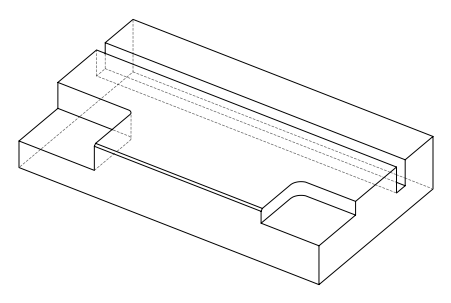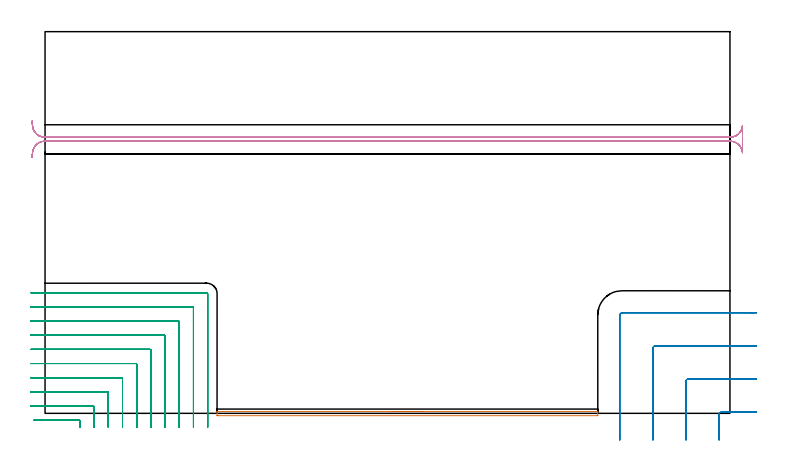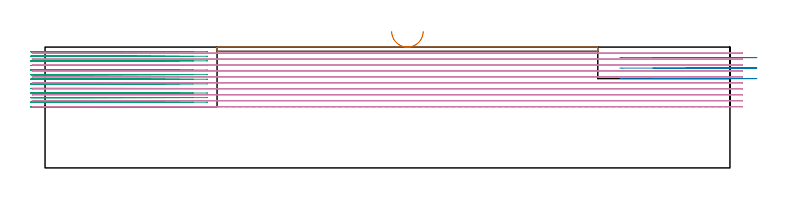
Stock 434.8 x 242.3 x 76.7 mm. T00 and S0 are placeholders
(PLAN: 4 operations, 3 tool changes, 57.6 min)
(1 AREA_MILL | FG_CHAMFER_SURFACE | UGT0205_001 | 2.09 min | 896 mm3)
(2 MILL_CORNER_NOTCH_RECTANGULAR | CORNER_NOTCH_RECTANGULAR | UGT0201_006 | Follow Part, ap 7, ae 75% | 2.78 min | 129540 mm3)
(3 MILL_CORNER_NOTCH_RECTANGULAR_1 | CORNER_NOTCH_RECTANGULAR_1 | NXT0201_011 | Follow Part, ap 3, ae 75% | 33.73 min | 341529 mm3)
(4 MILL_RECTANGULAR_SLOT | SLOT_RECTANGULAR | NXT0201_012 | Follow Part, ap 4, ae 75% | 18.95 min | 303211 mm3)
(TOOL UGT0205_001 | Chamfer Mill 20 x 3 x 45 deg. | D20 FL50 Z2)
(TOOL UGT0201_006 | End Mill 28 mm | D28 FL25 Z2)
(TOOL NXT0201_011 | ENDMILL 12mm [2P460-1200-NA 1630] | D12 FL38 Z6)
(TOOL NXT0201_012 | ENDMILL 16mm [2P460-1600-NA 1630] | D16 FL38 Z6)
(OP 1 AREA_MILL)
G17 G21 G94 G90
T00 M6
G54
G17 G0 G90 X220.05 Y1.2 S1061 M3
G43 Z86.7 H0
G94 G1 X220.088 Z85.828 F250.
X220.202 Z84.963
X220.391 Z84.112
X220.653 Z83.28
X220.987 Z82.474
X221.39 Z81.7
X221.858 Z80.964
X222.39 Z80.272
X222.979 Z79.629
X223.622 Z79.039
X224.314 Z78.508
X225.05 Z78.04
X225.824 Z77.637
X226.63 Z77.303
X227.462 Z77.041
X228.313 Z76.852
X229.178 Z76.738
X230.05 Z76.7
X350.722
X350.892 Y1.197 Z76.688
X350.894 Y1.19 Z76.681
X350.9 Y0.827 Z76.327
Y0.554 Z76.054
Y-0.15 Z75.345
Y-1.384 Z74.113
X350.897 Y-1.491 Z74.005
X350.485 Y-1.5 Z74.
X109.825
X109.614 Y-1.498 Z74.002
X109.203 Y-1.491 Z74.005
X109.2 Y-1.384 Z74.113
Y-0.15 Z75.345
Y0.554 Z76.054
Y0.827 Z76.327
X109.206 Y1.19 Z76.681
X109.208 Y1.197 Z76.688
X109.378 Y1.2 Z76.7
X230.05
X230.922 Z76.738
X231.786 Z76.852
X232.638 Z77.041
X233.47 Z77.303
X234.276 Z77.637
X235.05 Z78.04
X235.786 Z78.508
X236.478 Z79.039
X237.121 Z79.629
X237.71 Z80.272
X238.241 Z80.964
X238.71 Z81.7
X239.113 Z82.474
X239.447 Z83.28
X239.709 Z84.112
X239.898 Z84.963
X240.012 Z85.828
X240.05 Z86.7
M5
M2
(OP 2 MILL_CORNER_NOTCH_RECTANGULAR)
G17 G21 G94 G90
T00 M6
G54
G17 G0 G90 X451.8 Y0.8 S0 M3
G43 Z86.7 H0
Z70.033
G94 G1 X448.8 F250.
X429.293 F500.
G3 X427.9 Y-0.593 R1.4
G1 Y-14.
Y-17. F250.
G0 Z86.7
X451.8 Y21.8
Z70.033
G1 X448.8
X408.294 F500.
G3 X406.9 Y20.406 R1.4
G1 Y-14.
Y-17. F250.
G0 Z86.7
X451.8 Y42.8
Z70.033
G1 X448.8
X387.294 F500.
G3 X385.9 Y41.406 R1.4
G1 Y-14.
Y-17. F250.
G0 Z86.7
X451.8 Y63.8
Z70.033
G1 X448.8
X366.294 F500.
G3 X364.9 Y62.406 R1.4
G1 Y-14.
Y-17. F250.
G0 Z86.7
X451.8 Y0.8
Z63.367
G1 X448.8
X429.293 F500.
G3 X427.9 Y-0.593 R1.4
G1 Y-14.
Y-17. F250.
G0 Z86.7
X451.8 Y21.8
Z63.367
G1 X448.8
X408.294 F500.
G3 X406.9 Y20.406 R1.4
G1 Y-14.
Y-17. F250.
G0 Z86.7
X451.8 Y42.8
Z63.367
G1 X448.8
X387.294 F500.
G3 X385.9 Y41.406 R1.4
G1 Y-14.
Y-17. F250.
G0 Z86.7
X451.8 Y63.8
Z63.367
G1 X448.8
X366.294 F500.
G3 X364.9 Y62.406 R1.4
G1 Y-14.
Y-17. F250.
G0 Z86.7
X451.8 Y0.8
Z56.7
G1 X448.8
X429.293 F500.
G3 X427.9 Y-0.593 R1.4
G1 Y-14.
Y-17. F250.
G0 Z86.7
X451.8 Y21.8
Z56.7
G1 X448.8
X408.294 F500.
G3 X406.9 Y20.406 R1.4
G1 Y-14.
Y-17. F250.
G0 Z86.7
X451.8 Y42.8
Z56.7
G1 X448.8
X387.294 F500.
G3 X385.9 Y41.406 R1.4
G1 Y-14.
Y-17. F250.
G0 Z86.7
X451.8 Y63.8
Z56.7
G1 X448.8
X366.294 F500.
G3 X364.9 Y62.406 R1.4
G1 Y-14.
Y-17. F250.
G0 Z86.7
M5
M2
(OP 3 MILL_CORNER_NOTCH_RECTANGULAR_1)
G17 G21 G94 G90
T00 M6
G54
G17 G0 G90 X22.2 Y-9. S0 M3
G43 Z86.7 H1
Z73.785
G94 G1 Y-6. F250.
Y-4.994 F500.
G3 X21.606 Y-4.4 R0.6
G1 X-4.079
X-7.079 F250.
G0 Z86.7
X31.2 Y-9.
Z73.785
G1 Y-6.
Y4.006 F500.
G3 X30.606 Y4.6 R0.6
G1 X-6.
X-9. F250.
G0 Z86.7
X40.2 Y-9.
Z73.785
G1 Y-6.
Y13.005 F500.
G3 X39.605 Y13.6 R0.6
G1 X-6.
X-9. F250.
G0 Z86.7
X49.2 Y-9.
Z73.785
G1 Y-6.
Y22.005 F500.
G3 X48.605 Y22.6 R0.6
G1 X-6.
X-9. F250.
G0 Z86.7
X58.2 Y-9.
Z73.785
G1 Y-6.
Y31.005 F500.
G3 X57.605 Y31.6 R0.6
G1 X-6.
X-9. F250.
G0 Z86.7
X67.2 Y-9.
Z73.785
G1 Y-6.
Y40.004 F500.
G3 X66.604 Y40.6 R0.6
G1 X-6.
X-9. F250.
G0 Z86.7
X76.2 Y-9.
Z73.785
G1 Y-6.
Y49.004 F500.
G3 X75.604 Y49.6 R0.6
G1 X-6.
X-9. F250.
G0 Z86.7
X85.2 Y-9.
Z73.785
G1 Y-6.
Y58.004 F500.
G3 X84.604 Y58.6 R0.6
G1 X-6.
X-9. F250.
G0 Z86.7
X94.2 Y-9.
Z73.785
G1 Y-6.
Y67.004 F500.
G3 X93.604 Y67.6 R0.6
G1 X-6.
X-9. F250.
G0 Z86.7
X103.2 Y-9.
Z73.785
G1 Y-6.
Y76. F500.
G3 X102.6 Y76.6 R0.6
G1 X-6.
X-9. F250.
G0 Z86.7
X22.2 Y-9.
Z70.869
G1 Y-6.
Y-4.994 F500.
G3 X21.606 Y-4.4 R0.6
G1 X-4.079
X-7.079 F250.
G0 Z86.7
X31.2 Y-9.
Z70.869
G1 Y-6.
Y4.006 F500.
G3 X30.606 Y4.6 R0.6
G1 X-6.
X-9. F250.
G0 Z86.7
X40.2 Y-9.
Z70.869
G1 Y-6.
Y13.005 F500.
G3 X39.605 Y13.6 R0.6
G1 X-6.
X-9. F250.
G0 Z86.7
X49.2 Y-9.
Z70.869
G1 Y-6.
Y22.005 F500.
G3 X48.605 Y22.6 R0.6
G1 X-6.
X-9. F250.
G0 Z86.7
X58.2 Y-9.
Z70.869
G1 Y-6.
Y31.005 F500.
G3 X57.605 Y31.6 R0.6
G1 X-6.
X-9. F250.
G0 Z86.7
X67.2 Y-9.
Z70.869
G1 Y-6.
Y40.004 F500.
G3 X66.604 Y40.6 R0.6
G1 X-6.
X-9. F250.
G0 Z86.7
X76.2 Y-9.
Z70.869
G1 Y-6.
Y49.004 F500.
G3 X75.604 Y49.6 R0.6
G1 X-6.
X-9. F250.
G0 Z86.7
X85.2 Y-9.
Z70.869
G1 Y-6.
Y58.004 F500.
G3 X84.604 Y58.6 R0.6
G1 X-6.
X-9. F250.
G0 Z86.7
X94.2 Y-9.
Z70.869
G1 Y-6.
Y67.004 F500.
G3 X93.604 Y67.6 R0.6
G1 X-6.
X-9. F250.
G0 Z86.7
X103.2 Y-9.
Z70.869
G1 Y-6.
Y76. F500.
G3 X102.6 Y76.6 R0.6
G1 X-6.
X-9. F250.
G0 Z86.7
X22.2 Y-9.
Z67.954
G1 Y-6.
Y-4.994 F500.
G3 X21.606 Y-4.4 R0.6
G1 X-4.079
X-7.079 F250.
G0 Z86.7
X31.2 Y-9.
Z67.954
G1 Y-6.
Y4.006 F500.
G3 X30.606 Y4.6 R0.6
G1 X-6.
X-9. F250.
G0 Z86.7
X40.2 Y-9.
Z67.954
G1 Y-6.
Y13.005 F500.
G3 X39.605 Y13.6 R0.6
G1 X-6.
X-9. F250.
G0 Z86.7
X49.2 Y-9.
Z67.954
G1 Y-6.
Y22.005 F500.
G3 X48.605 Y22.6 R0.6
G1 X-6.
X-9. F250.
G0 Z86.7
X58.2 Y-9.
Z67.954
G1 Y-6.
Y31.005 F500.
G3 X57.605 Y31.6 R0.6
G1 X-6.
X-9. F250.
G0 Z86.7
X67.2 Y-9.
Z67.954
G1 Y-6.
Y40.004 F500.
G3 X66.604 Y40.6 R0.6
G1 X-6.
X-9. F250.
G0 Z86.7
X76.2 Y-9.
Z67.954
G1 Y-6.
Y49.004 F500.
G3 X75.604 Y49.6 R0.6
G1 X-6.
X-9. F250.
G0 Z86.7
X85.2 Y-9.
Z67.954
G1 Y-6.
Y58.004 F500.
G3 X84.604 Y58.6 R0.6
G1 X-6.
X-9. F250.
G0 Z86.7
X94.2 Y-9.
Z67.954
G1 Y-6.
Y67.004 F500.
G3 X93.604 Y67.6 R0.6
G1 X-6.
X-9. F250.
G0 Z86.7
X103.2 Y-9.
Z67.954
G1 Y-6.
Y76. F500.
G3 X102.6 Y76.6 R0.6
G1 X-6.
X-9. F250.
G0 Z86.7
X22.2 Y-9.
Z65.038
G1 Y-6.
Y-4.994 F500.
G3 X21.606 Y-4.4 R0.6
G1 X-4.079
X-7.079 F250.
G0 Z86.7
X31.2 Y-9.
Z65.038
G1 Y-6.
Y4.006 F500.
G3 X30.606 Y4.6 R0.6
G1 X-6.
X-9. F250.
G0 Z86.7
X40.2 Y-9.
Z65.038
G1 Y-6.
Y13.005 F500.
G3 X39.605 Y13.6 R0.6
G1 X-6.
X-9. F250.
G0 Z86.7
X49.2 Y-9.
Z65.038
G1 Y-6.
Y22.005 F500.
G3 X48.605 Y22.6 R0.6
G1 X-6.
X-9. F250.
G0 Z86.7
X58.2 Y-9.
Z65.038
G1 Y-6.
Y31.005 F500.
G3 X57.605 Y31.6 R0.6
G1 X-6.
X-9. F250.
G0 Z86.7
X67.2 Y-9.
Z65.038
G1 Y-6.
Y40.004 F500.
G3 X66.604 Y40.6 R0.6
G1 X-6.
X-9. F250.
G0 Z86.7
X76.2 Y-9.
Z65.038
G1 Y-6.
Y49.004 F500.
G3 X75.604 Y49.6 R0.6
G1 X-6.
X-9. F250.
G0 Z86.7
X85.2 Y-9.
Z65.038
G1 Y-6.
Y58.004 F500.
G3 X84.604 Y58.6 R0.6
G1 X-6.
X-9. F250.
G0 Z86.7
X94.2 Y-9.
Z65.038
G1 Y-6.
Y67.004 F500.
G3 X93.604 Y67.6 R0.6
G1 X-6.
X-9. F250.
G0 Z86.7
X103.2 Y-9.
Z65.038
G1 Y-6.
Y76. F500.
G3 X102.6 Y76.6 R0.6
G1 X-6.
X-9. F250.
G0 Z86.7
X22.2 Y-9.
Z62.123
G1 Y-6.
Y-4.994 F500.
G3 X21.606 Y-4.4 R0.6
G1 X-4.079
X-7.079 F250.
G0 Z86.7
X31.2 Y-9.
Z62.123
G1 Y-6.
Y4.006 F500.
G3 X30.606 Y4.6 R0.6
G1 X-6.
X-9. F250.
G0 Z86.7
X40.2 Y-9.
Z62.123
G1 Y-6.
Y13.005 F500.
G3 X39.605 Y13.6 R0.6
G1 X-6.
X-9. F250.
G0 Z86.7
X49.2 Y-9.
Z62.123
G1 Y-6.
Y22.005 F500.
G3 X48.605 Y22.6 R0.6
G1 X-6.
X-9. F250.
G0 Z86.7
X58.2 Y-9.
Z62.123
G1 Y-6.
Y31.005 F500.
G3 X57.605 Y31.6 R0.6
G1 X-6.
X-9. F250.
G0 Z86.7
X67.2 Y-9.
Z62.123
G1 Y-6.
Y40.004 F500.
G3 X66.604 Y40.6 R0.6
G1 X-6.
X-9. F250.
G0 Z86.7
X76.2 Y-9.
Z62.123
G1 Y-6.
Y49.004 F500.
G3 X75.604 Y49.6 R0.6
G1 X-6.
X-9. F250.
G0 Z86.7
X85.2 Y-9.
Z62.123
G1 Y-6.
Y58.004 F500.
G3 X84.604 Y58.6 R0.6
G1 X-6.
X-9. F250.
G0 Z86.7
X94.2 Y-9.
Z62.123
G1 Y-6.
Y67.004 F500.
G3 X93.604 Y67.6 R0.6
G1 X-6.
X-9. F250.
G0 Z86.7
X103.2 Y-9.
Z62.123
G1 Y-6.
Y76. F500.
G3 X102.6 Y76.6 R0.6
G1 X-6.
X-9. F250.
G0 Z86.7
X22.2 Y-9.
Z59.208
G1 Y-6.
Y-4.994 F500.
G3 X21.606 Y-4.4 R0.6
G1 X-4.079
X-7.079 F250.
G0 Z86.7
X31.2 Y-9.
Z59.208
G1 Y-6.
Y4.006 F500.
G3 X30.606 Y4.6 R0.6
G1 X-6.
X-9. F250.
G0 Z86.7
X40.2 Y-9.
Z59.208
G1 Y-6.
Y13.005 F500.
G3 X39.605 Y13.6 R0.6
G1 X-6.
X-9. F250.
G0 Z86.7
X49.2 Y-9.
Z59.208
G1 Y-6.
Y22.005 F500.
G3 X48.605 Y22.6 R0.6
G1 X-6.
X-9. F250.
G0 Z86.7
X58.2 Y-9.
Z59.208
G1 Y-6.
Y31.005 F500.
G3 X57.605 Y31.6 R0.6
G1 X-6.
X-9. F250.
G0 Z86.7
X67.2 Y-9.
Z59.208
G1 Y-6.
Y40.004 F500.
G3 X66.604 Y40.6 R0.6
G1 X-6.
X-9. F250.
G0 Z86.7
X76.2 Y-9.
Z59.208
G1 Y-6.
Y49.004 F500.
G3 X75.604 Y49.6 R0.6
G1 X-6.
X-9. F250.
G0 Z86.7
X85.2 Y-9.
Z59.208
G1 Y-6.
Y58.004 F500.
G3 X84.604 Y58.6 R0.6
G1 X-6.
X-9. F250.
G0 Z86.7
X94.2 Y-9.
Z59.208
G1 Y-6.
Y67.004 F500.
G3 X93.604 Y67.6 R0.6
G1 X-6.
X-9. F250.
G0 Z86.7
X103.2 Y-9.
Z59.208
G1 Y-6.
Y76. F500.
G3 X102.6 Y76.6 R0.6
G1 X-6.
X-9. F250.
G0 Z86.7
X22.2 Y-9.
Z56.292
G1 Y-6.
Y-4.994 F500.
G3 X21.606 Y-4.4 R0.6
G1 X-4.079
X-7.079 F250.
G0 Z86.7
X31.2 Y-9.
Z56.292
G1 Y-6.
Y4.006 F500.
G3 X30.606 Y4.6 R0.6
G1 X-6.
X-9. F250.
G0 Z86.7
X40.2 Y-9.
Z56.292
G1 Y-6.
Y13.005 F500.
G3 X39.605 Y13.6 R0.6
G1 X-6.
X-9. F250.
G0 Z86.7
X49.2 Y-9.
Z56.292
G1 Y-6.
Y22.005 F500.
G3 X48.605 Y22.6 R0.6
G1 X-6.
X-9. F250.
G0 Z86.7
X58.2 Y-9.
Z56.292
G1 Y-6.
Y31.005 F500.
G3 X57.605 Y31.6 R0.6
G1 X-6.
X-9. F250.
G0 Z86.7
X67.2 Y-9.
Z56.292
G1 Y-6.
Y40.004 F500.
G3 X66.604 Y40.6 R0.6
G1 X-6.
X-9. F250.
G0 Z86.7
X76.2 Y-9.
Z56.292
G1 Y-6.
Y49.004 F500.
G3 X75.604 Y49.6 R0.6
G1 X-6.
X-9. F250.
G0 Z86.7
X85.2 Y-9.
Z56.292
G1 Y-6.
Y58.004 F500.
G3 X84.604 Y58.6 R0.6
G1 X-6.
X-9. F250.
G0 Z86.7
X94.2 Y-9.
Z56.292
G1 Y-6.
Y67.004 F500.
G3 X93.604 Y67.6 R0.6
G1 X-6.
X-9. F250.
G0 Z86.7
X103.2 Y-9.
Z56.292
G1 Y-6.
Y76. F500.
G3 X102.6 Y76.6 R0.6
G1 X-6.
X-9. F250.
G0 Z86.7
X22.2 Y-9.
Z53.377
G1 Y-6.
Y-4.994 F500.
G3 X21.606 Y-4.4 R0.6
G1 X-4.079
X-7.079 F250.
G0 Z86.7
X31.2 Y-9.
Z53.377
G1 Y-6.
Y4.006 F500.
G3 X30.606 Y4.6 R0.6
G1 X-6.
X-9. F250.
G0 Z86.7
X40.2 Y-9.
Z53.377
G1 Y-6.
Y13.005 F500.
G3 X39.605 Y13.6 R0.6
G1 X-6.
X-9. F250.
G0 Z86.7
X49.2 Y-9.
Z53.377
G1 Y-6.
Y22.005 F500.
G3 X48.605 Y22.6 R0.6
G1 X-6.
X-9. F250.
G0 Z86.7
X58.2 Y-9.
Z53.377
G1 Y-6.
Y31.005 F500.
G3 X57.605 Y31.6 R0.6
G1 X-6.
X-9. F250.
G0 Z86.7
X67.2 Y-9.
Z53.377
G1 Y-6.
Y40.004 F500.
G3 X66.604 Y40.6 R0.6
G1 X-6.
X-9. F250.
G0 Z86.7
X76.2 Y-9.
Z53.377
G1 Y-6.
Y49.004 F500.
G3 X75.604 Y49.6 R0.6
G1 X-6.
X-9. F250.
G0 Z86.7
X85.2 Y-9.
Z53.377
G1 Y-6.
Y58.004 F500.
G3 X84.604 Y58.6 R0.6
G1 X-6.
X-9. F250.
G0 Z86.7
X94.2 Y-9.
Z53.377
G1 Y-6.
Y67.004 F500.
G3 X93.604 Y67.6 R0.6
G1 X-6.
X-9. F250.
G0 Z86.7
X103.2 Y-9.
Z53.377
G1 Y-6.
Y76. F500.
G3 X102.6 Y76.6 R0.6
G1 X-6.
X-9. F250.
G0 Z86.7
X22.2 Y-9.
Z50.462
G1 Y-6.
Y-4.994 F500.
G3 X21.606 Y-4.4 R0.6
G1 X-4.079
X-7.079 F250.
G0 Z86.7
X31.2 Y-9.
Z50.462
G1 Y-6.
Y4.006 F500.
G3 X30.606 Y4.6 R0.6
G1 X-6.
X-9. F250.
G0 Z86.7
X40.2 Y-9.
Z50.462
G1 Y-6.
Y13.005 F500.
G3 X39.605 Y13.6 R0.6
G1 X-6.
X-9. F250.
G0 Z86.7
X49.2 Y-9.
Z50.462
G1 Y-6.
Y22.005 F500.
G3 X48.605 Y22.6 R0.6
G1 X-6.
X-9. F250.
G0 Z86.7
X58.2 Y-9.
Z50.462
G1 Y-6.
Y31.005 F500.
G3 X57.605 Y31.6 R0.6
G1 X-6.
X-9. F250.
G0 Z86.7
X67.2 Y-9.
Z50.462
G1 Y-6.
Y40.004 F500.
G3 X66.604 Y40.6 R0.6
G1 X-6.
X-9. F250.
G0 Z86.7
X76.2 Y-9.
Z50.462
G1 Y-6.
Y49.004 F500.
G3 X75.604 Y49.6 R0.6
G1 X-6.
X-9. F250.
G0 Z86.7
X85.2 Y-9.
Z50.462
G1 Y-6.
Y58.004 F500.
G3 X84.604 Y58.6 R0.6
G1 X-6.
X-9. F250.
G0 Z86.7
X94.2 Y-9.
Z50.462
G1 Y-6.
Y67.004 F500.
G3 X93.604 Y67.6 R0.6
G1 X-6.
X-9. F250.
G0 Z86.7
X103.2 Y-9.
Z50.462
G1 Y-6.
Y76. F500.
G3 X102.6 Y76.6 R0.6
G1 X-6.
X-9. F250.
G0 Z86.7
X22.2 Y-9.
Z47.546
G1 Y-6.
Y-4.994 F500.
G3 X21.606 Y-4.4 R0.6
G1 X-4.079
X-7.079 F250.
G0 Z86.7
X31.2 Y-9.
Z47.546
G1 Y-6.
Y4.006 F500.
G3 X30.606 Y4.6 R0.6
G1 X-6.
X-9. F250.
G0 Z86.7
X40.2 Y-9.
Z47.546
G1 Y-6.
Y13.005 F500.
G3 X39.605 Y13.6 R0.6
G1 X-6.
X-9. F250.
G0 Z86.7
X49.2 Y-9.
Z47.546
G1 Y-6.
Y22.005 F500.
G3 X48.605 Y22.6 R0.6
G1 X-6.
X-9. F250.
G0 Z86.7
X58.2 Y-9.
Z47.546
G1 Y-6.
Y31.005 F500.
G3 X57.605 Y31.6 R0.6
G1 X-6.
X-9. F250.
G0 Z86.7
X67.2 Y-9.
Z47.546
G1 Y-6.
Y40.004 F500.
G3 X66.604 Y40.6 R0.6
G1 X-6.
X-9. F250.
G0 Z86.7
X76.2 Y-9.
Z47.546
G1 Y-6.
Y49.004 F500.
G3 X75.604 Y49.6 R0.6
G1 X-6.
X-9. F250.
G0 Z86.7
X85.2 Y-9.
Z47.546
G1 Y-6.
Y58.004 F500.
G3 X84.604 Y58.6 R0.6
G1 X-6.
X-9. F250.
G0 Z86.7
X94.2 Y-9.
Z47.546
G1 Y-6.
Y67.004 F500.
G3 X93.604 Y67.6 R0.6
G1 X-6.
X-9. F250.
G0 Z86.7
X103.2 Y-9.
Z47.546
G1 Y-6.
Y76. F500.
G3 X102.6 Y76.6 R0.6
G1 X-6.
X-9. F250.
G0 Z86.7
X22.2 Y-9.
Z44.631
G1 Y-6.
Y-4.994 F500.
G3 X21.606 Y-4.4 R0.6
G1 X-4.079
X-7.079 F250.
G0 Z86.7
X31.2 Y-9.
Z44.631
G1 Y-6.
Y4.006 F500.
G3 X30.606 Y4.6 R0.6
G1 X-6.
X-9. F250.
G0 Z86.7
X40.2 Y-9.
Z44.631
G1 Y-6.
Y13.005 F500.
G3 X39.605 Y13.6 R0.6
G1 X-6.
X-9. F250.
G0 Z86.7
X49.2 Y-9.
Z44.631
G1 Y-6.
Y22.005 F500.
G3 X48.605 Y22.6 R0.6
G1 X-6.
X-9. F250.
G0 Z86.7
X58.2 Y-9.
Z44.631
G1 Y-6.
Y31.005 F500.
G3 X57.605 Y31.6 R0.6
G1 X-6.
X-9. F250.
G0 Z86.7
X67.2 Y-9.
Z44.631
G1 Y-6.
Y40.004 F500.
G3 X66.604 Y40.6 R0.6
G1 X-6.
X-9. F250.
G0 Z86.7
X76.2 Y-9.
Z44.631
G1 Y-6.
Y49.004 F500.
G3 X75.604 Y49.6 R0.6
G1 X-6.
X-9. F250.
G0 Z86.7
X85.2 Y-9.
Z44.631
G1 Y-6.
Y58.004 F500.
G3 X84.604 Y58.6 R0.6
G1 X-6.
X-9. F250.
G0 Z86.7
X94.2 Y-9.
Z44.631
G1 Y-6.
Y67.004 F500.
G3 X93.604 Y67.6 R0.6
G1 X-6.
X-9. F250.
G0 Z86.7
X103.2 Y-9.
Z44.631
G1 Y-6.
Y76. F500.
G3 X102.6 Y76.6 R0.6
G1 X-6.
X-9. F250.
G0 Z86.7
X22.2 Y-9.
Z41.715
G1 Y-6.
Y-4.994 F500.
G3 X21.606 Y-4.4 R0.6
G1 X-4.079
X-7.079 F250.
G0 Z86.7
X31.2 Y-9.
Z41.715
G1 Y-6.
Y4.006 F500.
G3 X30.606 Y4.6 R0.6
G1 X-6.
X-9. F250.
G0 Z86.7
X40.2 Y-9.
Z41.715
G1 Y-6.
Y13.005 F500.
G3 X39.605 Y13.6 R0.6
G1 X-6.
X-9. F250.
G0 Z86.7
X49.2 Y-9.
Z41.715
G1 Y-6.
Y22.005 F500.
G3 X48.605 Y22.6 R0.6
G1 X-6.
X-9. F250.
G0 Z86.7
X58.2 Y-9.
Z41.715
G1 Y-6.
Y31.005 F500.
G3 X57.605 Y31.6 R0.6
G1 X-6.
X-9. F250.
G0 Z86.7
X67.2 Y-9.
Z41.715
G1 Y-6.
Y40.004 F500.
G3 X66.604 Y40.6 R0.6
G1 X-6.
X-9. F250.
G0 Z86.7
X76.2 Y-9.
Z41.715
G1 Y-6.
Y49.004 F500.
G3 X75.604 Y49.6 R0.6
G1 X-6.
X-9. F250.
G0 Z86.7
X85.2 Y-9.
Z41.715
G1 Y-6.
Y58.004 F500.
G3 X84.604 Y58.6 R0.6
G1 X-6.
X-9. F250.
G0 Z86.7
X94.2 Y-9.
Z41.715
G1 Y-6.
Y67.004 F500.
G3 X93.604 Y67.6 R0.6
G1 X-6.
X-9. F250.
G0 Z86.7
X103.2 Y-9.
Z41.715
G1 Y-6.
Y76. F500.
G3 X102.6 Y76.6 R0.6
G1 X-6.
X-9. F250.
G0 Z86.7
X22.2 Y-9.
Z38.8
G1 Y-6.
Y-4.994 F500.
G3 X21.606 Y-4.4 R0.6
G1 X-4.079
X-7.079 F250.
G0 Z86.7
X31.2 Y-9.
Z38.8
G1 Y-6.
Y4.006 F500.
G3 X30.606 Y4.6 R0.6
G1 X-6.
X-9. F250.
G0 Z86.7
X40.2 Y-9.
Z38.8
G1 Y-6.
Y13.005 F500.
G3 X39.605 Y13.6 R0.6
G1 X-6.
X-9. F250.
G0 Z86.7
X49.2 Y-9.
Z38.8
G1 Y-6.
Y22.005 F500.
G3 X48.605 Y22.6 R0.6
G1 X-6.
X-9. F250.
G0 Z86.7
X58.2 Y-9.
Z38.8
G1 Y-6.
Y31.005 F500.
G3 X57.605 Y31.6 R0.6
G1 X-6.
X-9. F250.
G0 Z86.7
X67.2 Y-9.
Z38.8
G1 Y-6.
Y40.004 F500.
G3 X66.604 Y40.6 R0.6
G1 X-6.
X-9. F250.
G0 Z86.7
X76.2 Y-9.
Z38.8
G1 Y-6.
Y49.004 F500.
G3 X75.604 Y49.6 R0.6
G1 X-6.
X-9. F250.
G0 Z86.7
X85.2 Y-9.
Z38.8
G1 Y-6.
Y58.004 F500.
G3 X84.604 Y58.6 R0.6
G1 X-6.
X-9. F250.
G0 Z86.7
X94.2 Y-9.
Z38.8
G1 Y-6.
Y67.004 F500.
G3 X93.604 Y67.6 R0.6
G1 X-6.
X-9. F250.
G0 Z86.7
X103.2 Y-9.
Z38.8
G1 Y-6.
Y76. F500.
G3 X102.6 Y76.6 R0.6
G1 X-6.
X-9. F250.
G0 Z86.7
M5
M2
(OP 4 MILL_RECTANGULAR_SLOT)
G17 G21 G94 G90
T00 M6
G54
G17 G0 G90 X-8.23 Y162.503 S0 M3
G43 Z86.7 H1
Z72.91
G94 G1 X-7.97 Y165.492 F250.
G2 X0. Y172.8 R8. F500.
G1 X434.8
G2 X442.77 Y165.492 R8.
G1 X442.8
Y182.508
X442.77
G2 X434.8 Y175.2 R8.
G1 X0.
G2 X-7.97 Y182.508 R8.
G1 X-8.23 Y185.497 F250.
G0 Y162.503 Z69.12
G1 X-7.97 Y165.492
G2 X0. Y172.8 R8. F500.
G1 X434.8
G2 X442.77 Y165.492 R8.
G1 X442.8
Y182.508
X442.77
G2 X434.8 Y175.2 R8.
G1 X0.
G2 X-7.97 Y182.508 R8.
G1 X-8.23 Y185.497 F250.
G0 Y162.503 Z65.33
G1 X-7.97 Y165.492
G2 X0. Y172.8 R8. F500.
G1 X434.8
G2 X442.77 Y165.492 R8.
G1 X442.8
Y182.508
X442.77
G2 X434.8 Y175.2 R8.
G1 X0.
G2 X-7.97 Y182.508 R8.
G1 X-8.23 Y185.497 F250.
G0 Y162.503 Z61.54
G1 X-7.97 Y165.492
G2 X0. Y172.8 R8. F500.
G1 X434.8
G2 X442.77 Y165.492 R8.
G1 X442.8
Y182.508
X442.77
G2 X434.8 Y175.2 R8.
G1 X0.
G2 X-7.97 Y182.508 R8.
G1 X-8.23 Y185.497 F250.
G0 Y162.503 Z57.75
G1 X-7.97 Y165.492
G2 X0. Y172.8 R8. F500.
G1 X434.8
G2 X442.77 Y165.492 R8.
G1 X442.8
Y182.508
X442.77
G2 X434.8 Y175.2 R8.
G1 X0.
G2 X-7.97 Y182.508 R8.
G1 X-8.23 Y185.497 F250.
G0 Y162.503 Z53.96
G1 X-7.97 Y165.492
G2 X0. Y172.8 R8. F500.
G1 X434.8
G2 X442.77 Y165.492 R8.
G1 X442.8
Y182.508
X442.77
G2 X434.8 Y175.2 R8.
G1 X0.
G2 X-7.97 Y182.508 R8.
G1 X-8.23 Y185.497 F250.
G0 Y162.503 Z50.17
G1 X-7.97 Y165.492
G2 X0. Y172.8 R8. F500.
G1 X434.8
G2 X442.77 Y165.492 R8.
G1 X442.8
Y182.508
X442.77
G2 X434.8 Y175.2 R8.
G1 X0.
G2 X-7.97 Y182.508 R8.
G1 X-8.23 Y185.497 F250.
G0 Y162.503 Z46.38
G1 X-7.97 Y165.492
G2 X0. Y172.8 R8. F500.
G1 X434.8
G2 X442.77 Y165.492 R8.
G1 X442.8
Y182.508
X442.77
G2 X434.8 Y175.2 R8.
G1 X0.
G2 X-7.97 Y182.508 R8.
G1 X-8.23 Y185.497 F250.
G0 Y162.503 Z42.59
G1 X-7.97 Y165.492
G2 X0. Y172.8 R8. F500.
G1 X434.8
G2 X442.77 Y165.492 R8.
G1 X442.8
Y182.508
X442.77
G2 X434.8 Y175.2 R8.
G1 X0.
G2 X-7.97 Y182.508 R8.
G1 X-8.23 Y185.497 F250.
G0 Y162.503 Z38.8
G1 X-7.97 Y165.492
G2 X0. Y172.8 R8. F500.
G1 X434.8
G2 X442.77 Y165.492 R8.
G1 X442.8
Y182.508
X442.77
G2 X434.8 Y175.2 R8.
G1 X0.
G2 X-7.97 Y182.508 R8.
G1 X-8.23 Y185.497 F250.
G0 Z86.7
M5
M2
